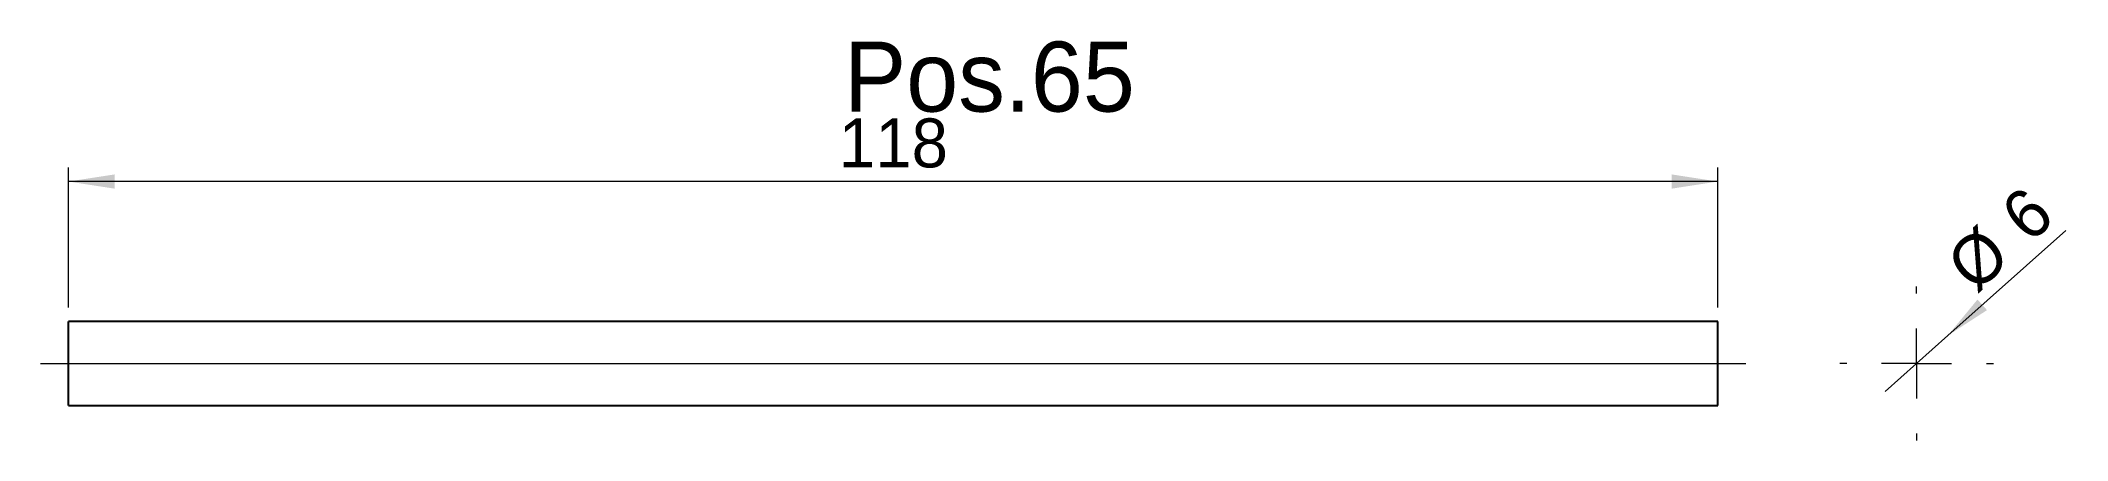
# Model space of a CAD drawing. Header units: metres. Extents: x 47 to 192, y 212 to 240.
import ezdxf

# ---------------------------------------------------------------- set-up
doc = ezdxf.new("R2010")
doc.units = ezdxf.units.M
doc.dimstyles.get("Standard").update_dxf_attribs({"dimtxt": 2.5, "dimasz": 2.5, "dimexe": 1.25, "dimexo": 0.625, "dimtad": 1, "dimcen": 2.5, "dimazin": 3, "dimtfac": 1, "dimtmove": 0, "dimatfit": 3})

# ---------------------------------------------------------------- blocks, each defined once
blk = doc.blocks.new('*D1')
at = {"color": 7, "linetype": 'Continuous', "lineweight": 18}
for p, q in [((49.26, 221.06), (49.26, 231.06)), ((167.26, 221.06), (167.26, 231.06)), ((167.26, 230.06), (49.26, 230.06))]:
    blk.add_line(p, q, dxfattribs=at)
for points in [[(49.26, 230.06), (52.57, 229.55), (52.57, 230.57)], [(167.26, 230.06), (163.96, 230.57), (163.96, 229.55)]]:
    blk.add_solid(points, dxfattribs=at)
at = {"color": 7, "linetype": 'Continuous', "lineweight": 18, "insert": (104.38, 234.57), "char_height": 3.5, "attachment_point": 1}
blk.add_mtext('118', dxfattribs=at)
blk = doc.blocks.new('*D2')
at = {"color": 7, "linetype": 'Continuous', "lineweight": 18}
for q in [(192.16, 226.57), (179.25, 215.06)]:
    blk.add_line((183.73, 219.06), q, dxfattribs=at)
blk.add_solid([(183.73, 219.06), (186.53, 220.87), (185.85, 221.63)], dxfattribs=at)
at = {"color": 7, "linetype": 'Continuous', "lineweight": 18, "char_height": 3.5, "attachment_point": 1, "rotation": 41.7216}
for s, insert in [('6', (187.25, 228.19)), ('%%c', (183.35, 224.64))]:
    blk.add_mtext(s, dxfattribs=dict(at, insert=insert))
blk = doc.blocks.new('SW_CENTERMARKSYMBOL_0')
at = {"color": 0, "linetype": 'Continuous', "lineweight": 0}
for p, q in [((0, 5), (0, 5.5)), ((0, 0), (0, 2.5)), ((-5, 0), (-5.5, 0)), ((0, 0), (-2.5, 0)), ((0, 0), (0, -2.5)), ((0, 0), (2.5, 0)), ((5, 0), (5.5, 0)), ((0, -5), (0, -5.5))]:
    blk.add_line(p, q, dxfattribs=at)

msp = doc.modelspace()

# ---------------------------------------------------------------- linework, layer by layer
at = {"color": 7, "linetype": 'Continuous', "lineweight": 25}
for p, q in [((167.264, 220.059), (49.264, 220.059)), ((49.264, 217.059), (49.264, 220.059)), ((167.264, 217.059), (167.264, 220.059)), ((49.264, 214.059), (49.264, 217.059)), ((167.264, 214.059), (167.264, 217.059)), ((49.264, 214.059), (167.264, 214.059))]:
    msp.add_line(p, q, dxfattribs=at)
at = {"color": 7, "lineweight": 18}
msp.add_line((47.264, 217.059), (169.264, 217.059), dxfattribs=at)

# ---------------------------------------------------------------- block references
at = {"color": 7, "linetype": 'Continuous', "lineweight": 0}
msp.add_blockref('SW_CENTERMARKSYMBOL_0', (181.488, 217.059), dxfattribs=at)

# ---------------------------------------------------------------- texts
at = {"insert": (104.742, 240.059), "char_height": 5, "attachment_point": 1}
msp.add_mtext('Pos.65', dxfattribs=at)

# ---------------------------------------------------------------- dimensions: what is measured, and where the dimension line sits
at = {"color": 7, "linetype": 'Continuous', "lineweight": 18}
dim = msp.add_linear_dim(base=(49.264, 230.059), p1=(167.264, 220.059), p2=(49.264, 220.059), dimstyle='Standard', dxfattribs=at)
dim.commit()
dim.dimension.update_dxf_attribs({"geometry": '*D1', "text_midpoint": (108.264, 230.059), "dimtype": 160})
dim = msp.add_diameter_dim_2p(p1=(179.249, 215.062), p2=(183.728, 219.056), dimstyle='Standard', dxfattribs=at)
dim.commit()
dim.dimension.update_dxf_attribs({"geometry": '*D2', "text_midpoint": (189.484, 224.188), "dimtype": 163})

doc.saveas('drawing.dxf')
